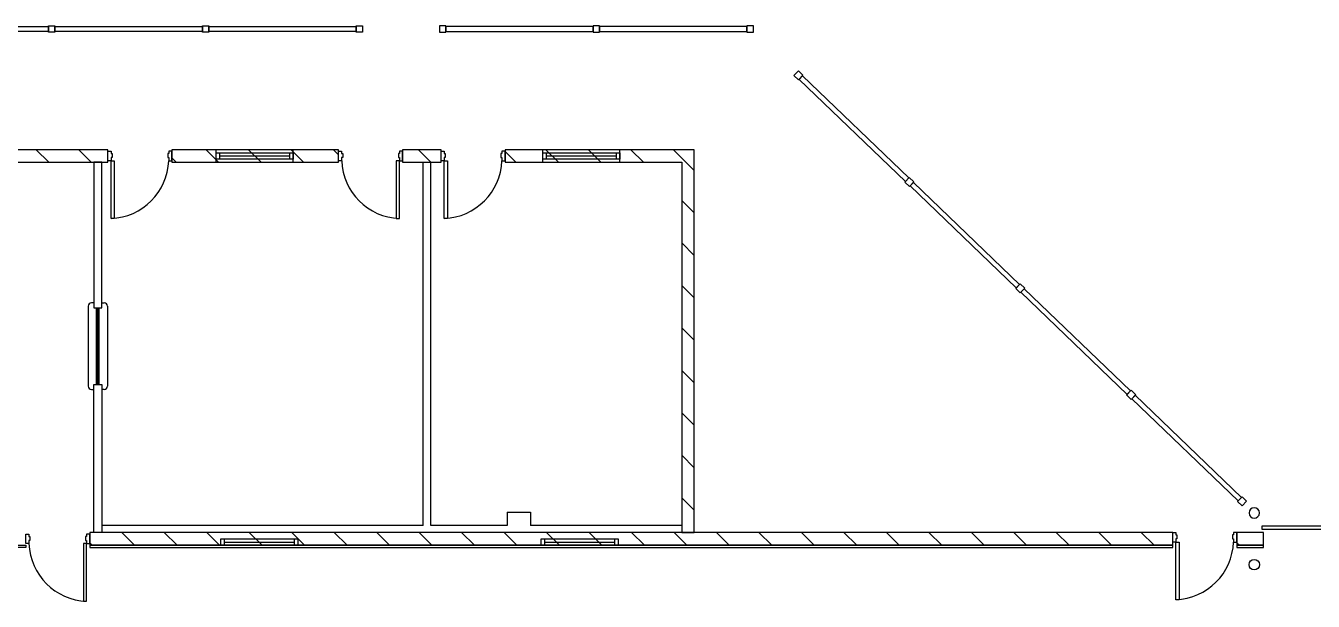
# Model space of a CAD drawing. Header units: inches. Extents: x -233729 to 737493, y -275239 to 196021.
# Drawn here: x 375646 to 396060, y -225188 to -216057 of the extents above; entities that cross this region are included whole.
import ezdxf

# ---------------------------------------------------------------- set-up
doc = ezdxf.new("R2010")
doc.units = ezdxf.units.IN
doc.header["$MEASUREMENT"] = 0
for name, color, linetype in [('_FL_FAC_OFFICES', 252, 'Continuous'), ('_FL_FAC_SAFETY', 2, 'Continuous'), ('_FL_FAC_WALLS', 252, 'Continuous')]:
    doc.layers.add(name, color=color, linetype=linetype)
pattern_1 = [(135, (830121.37, -942416.37), (-336.7596, -336.7596), [])]

# ---------------------------------------------------------------- blocks, each defined once
blk = doc.blocks.new('*U161')
at = {"color": 0}
for points in [[(1266, 896), (1317, 896), (1317, 947), (1165, 947), (1165, 896), (1203, 896), (1203, 880), (1266, 880)], [(1317, -19), (1317, 32), (2232, 32), (2232, -19)], [(1266, -19), (1317, -19), (1317, -69), (1165, -69), (1165, -19), (1203, -19), (1203, -3), (1266, -3)]]:
    blk.add_lwpolyline(points, close=True, dxfattribs=at)
blk.add_arc((1281, -55), 951, 2.1901, 87.8099, dxfattribs=at)
blk = doc.blocks.new('*U162')
at = {"color": 0}
for points in [[(1266, 896), (1317, 896), (1317, 947), (1165, 947), (1165, 896), (1203, 896), (1203, 880), (1266, 880)], [(1317, 896), (1317, 845), (2232, 845), (2232, 896)], [(1266, -19), (1317, -19), (1317, -69), (1165, -69), (1165, -19), (1203, -19), (1203, -3), (1266, -3)]]:
    blk.add_lwpolyline(points, close=True, dxfattribs=at)
blk.add_arc((1281, 932), 951, 272.1901, 357.8099, dxfattribs=at)
blk = doc.blocks.new('Safety Ballard')
at = {"color": 0}
blk.add_circle((0, 0), 82.5, dxfattribs=at)
blk = doc.blocks.new('Safety Rail_Logistics')
at = {"color": 0}
for points in [[(-51, -102), (51, -102), (51, 0), (-51, 0)], [(2388, -102), (2489, -102), (2489, 0), (2388, 0)], [(4826, -102), (4928, -102), (4928, 0), (4826, 0)], [(7264, -102), (7366, -102), (7366, 0), (7264, 0)], [(9703, -102), (9804, -102), (9804, 0), (9703, 0)], [(12141, -102), (12243, -102), (12243, 0), (12141, 0)], [(13259, -102), (13157, -102), (13157, 0), (13259, 0)], [(15697, -102), (15596, -102), (15596, 0), (15697, 0)], [(18136, -102), (18034, -102), (18034, 0), (18136, 0)], [(20574, -102), (20472, -102), (20472, 0), (20574, 0)], [(21793, -102), (21895, -102), (21895, 0), (21793, 0)], [(24232, -102), (24333, -102), (24333, 0), (24232, 0)], [(26670, -102), (26772, -102), (26772, 0), (26670, 0)], [(51, -13), (51, -89), (2388, -89), (2388, -13)], [(2489, -13), (2489, -89), (4826, -89), (4826, -13)], [(4928, -13), (4928, -89), (7264, -89), (7264, -13)], [(7366, -13), (7366, -89), (9703, -89), (9703, -13)], [(9804, -13), (9804, -89), (12141, -89), (12141, -13)], [(15596, -13), (15596, -89), (13259, -89), (13259, -13)], [(18034, -13), (18034, -89), (15697, -89), (15697, -13)], [(20472, -13), (20472, -89), (18136, -89), (18136, -13)], [(21895, -13), (21895, -89), (24232, -89), (24232, -13)], [(24333, -13), (24333, -89), (26670, -89), (26670, -13)], [(27414, -789), (27487, -860), (27558, -786), (27485, -716)], [(27549, -796), (27496, -851), (29181, -2469), (29234, -2414)], [(-2302, -1000), (-2207, -963), (-2244, -868), (-2339, -905)], [(29173, -2479), (29246, -2549), (29316, -2476), (29243, -2405)], [(29308, -2485), (29255, -2540), (30940, -4159), (30993, -4104)], [(30931, -4168), (31004, -4238), (31075, -4165), (31002, -4094)], [(31066, -4174), (31013, -4229), (32698, -5848), (32751, -5793)], [(32690, -5857), (32763, -5927), (32833, -5854), (32760, -5784)], [(32825, -5863), (32772, -5918), (34457, -7537), (34510, -7482)], [(34448, -7546), (34521, -7617), (34592, -7543), (34519, -7473)]]:
    blk.add_lwpolyline(points, close=True, dxfattribs=at)
blk.add_lwpolyline([(-51, -30), (-2239, -880), (-2212, -951), (-26, -102)], dxfattribs=at)
blk = doc.blocks.new('FL_Building')
at = {"transparency": 33554687}
h = blk.add_hatch(dxfattribs=at)
h.set_pattern_fill('ANSI31', color=8, scale=150, angle=90)
h.set_pattern_definition(pattern_1)
h.paths.add_polyline_path([(2282173, -308579), (2282173, -308376), (2281748, -308376), (2281748, -308579)])
h.paths.add_polyline_path([(2280732, -308579), (2280732, -308376), (2263562, -308376), (2263562, -308579)])
at = {"layer": '_FL_FAC_OFFICES', "transparency": 33554687}
h = blk.add_hatch(dxfattribs=at)
h.set_pattern_fill('ANSI31', color=8, scale=150, angle=90)
h.set_pattern_definition(pattern_1)
h.paths.add_polyline_path([(2260596, -302305), (2260596, -302502), (2263847, -302502), (2263847, -302305)])
h = blk.add_hatch(dxfattribs=at)
h.set_pattern_fill('ANSI31', color=8, scale=150, angle=90)
h.set_pattern_definition(pattern_1)
h.paths.add_polyline_path([(2264863, -302305), (2264863, -302502), (2267505, -302502), (2267505, -302305)])
h = blk.add_hatch(dxfattribs=at)
h.set_pattern_fill('ANSI31', color=8, scale=150, angle=90)
h.set_pattern_definition(pattern_1)
h.paths.add_polyline_path([(2268521, -302305), (2268521, -302502), (2269131, -302502), (2269131, -302305)])
h = blk.add_hatch(dxfattribs=at)
h.set_pattern_fill('ANSI31', color=8, scale=150, angle=90)
h.set_pattern_definition(pattern_1)
h.paths.add_polyline_path([(2272947, -302305), (2270147, -302305), (2270147, -302502), (2272947, -302502), (2272947, -308376), (2273144, -308376), (2273144, -302305)])
at = {"color": 0}
for p, q in [((2265641, -308477), (2266860, -308477)), ((2265641, -308579), (2265641, -308477)), ((2265641, -308477), (2265692, -308477)), ((2265641, -308477), (2266860, -308477)), ((2265641, -308477), (2265692, -308477)), ((2265641, -308579), (2265641, -308477)), ((2266860, -308579), (2265641, -308579)), ((2265692, -308579), (2265641, -308579)), ((2266860, -308579), (2265641, -308579)), ((2265692, -308579), (2265641, -308579)), ((2265641, -308617), (2266860, -308617)), ((2265641, -308617), (2266860, -308617)), ((2265692, -308477), (2265692, -308579)), ((2265692, -308477), (2265692, -308579)), ((2265692, -308528), (2266809, -308528)), ((2265692, -308528), (2266809, -308528)), ((2266809, -308579), (2266809, -308477)), ((2266809, -308477), (2266860, -308477)), ((2266809, -308477), (2266860, -308477)), ((2266809, -308579), (2266809, -308477)), ((2266860, -308579), (2266809, -308579)), ((2266860, -308579), (2266809, -308579)), ((2266860, -308477), (2266860, -308579)), ((2266860, -308477), (2266860, -308579)), ((2270721, -308477), (2270772, -308477)), ((2270721, -308579), (2270721, -308477)), ((2270721, -308477), (2271940, -308477)), ((2270772, -308579), (2270721, -308579)), ((2271940, -308579), (2270721, -308579)), ((2270721, -308617), (2271940, -308617)), ((2270772, -308477), (2270772, -308579)), ((2270772, -308528), (2271889, -308528)), ((2271889, -308579), (2271889, -308477)), ((2271889, -308477), (2271940, -308477)), ((2271889, -308477), (2271940, -308477)), ((2271889, -308579), (2271889, -308477)), ((2271940, -308579), (2271889, -308579)), ((2271940, -308579), (2271889, -308579)), ((2271940, -308477), (2271940, -308579)), ((2271940, -308477), (2271940, -308579))]:
    blk.add_line(p, q, dxfattribs=at)
for points in [[(2280732, -308579), (2280732, -308376), (2263562, -308376), (2263562, -308579)], [(2282173, -308579), (2282173, -308376), (2281748, -308376), (2281748, -308579)], [(2282148, -308274), (2282148, -308325), (2285856, -308325), (2285856, -308274)], [(2242638, -308617), (2242638, -308579), (2262546, -308579), (2262546, -308617)], [(2280732, -308617), (2280732, -308579), (2263562, -308579), (2263562, -308617)], [(2282173, -308617), (2282173, -308579), (2281748, -308579), (2281748, -308617)]]:
    blk.add_lwpolyline(points, close=True, dxfattribs=at)
at = {"layer": '_FL_FAC_OFFICES', "color": 0}
for p, q in [((2265565, -302500), (2265565, -302307)), ((2266784, -302307), (2265565, -302307)), ((2266784, -302307), (2265565, -302307)), ((2265565, -302500), (2265565, -302307)), ((2266784, -302500), (2266784, -302307)), ((2266784, -302500), (2266784, -302307)), ((2271966, -302307), (2270746, -302307)), ((2270746, -302500), (2270746, -302307)), ((2270746, -302500), (2270746, -302307)), ((2271966, -302500), (2271966, -302307)), ((2271966, -302500), (2271966, -302307)), ((2265565, -302353), (2266784, -302353)), ((2265565, -302454), (2265565, -302353)), ((2265565, -302353), (2265616, -302353)), ((2265565, -302353), (2266784, -302353)), ((2265565, -302353), (2265616, -302353)), ((2265565, -302454), (2265565, -302353)), ((2266784, -302454), (2265565, -302454)), ((2265616, -302454), (2265565, -302454)), ((2266784, -302454), (2265565, -302454)), ((2265616, -302454), (2265565, -302454)), ((2265565, -302500), (2266784, -302500)), ((2265565, -302500), (2266784, -302500)), ((2265616, -302353), (2265616, -302454)), ((2265616, -302353), (2265616, -302454)), ((2265616, -302403), (2266733, -302403)), ((2265616, -302403), (2266733, -302403)), ((2266733, -302454), (2266733, -302353)), ((2266733, -302353), (2266784, -302353)), ((2266733, -302353), (2266784, -302353)), ((2266733, -302454), (2266733, -302353)), ((2266784, -302454), (2266733, -302454)), ((2266784, -302454), (2266733, -302454)), ((2266784, -302353), (2266784, -302454)), ((2266784, -302353), (2266784, -302454)), ((2268845, -308268), (2268845, -302502)), ((2268968, -308268), (2268968, -302502)), ((2270746, -302353), (2271966, -302353)), ((2270746, -302454), (2270746, -302353)), ((2270746, -302353), (2270797, -302353)), ((2270746, -302353), (2270797, -302353)), ((2270746, -302454), (2270746, -302353)), ((2270746, -302353), (2271966, -302353)), ((2271966, -302454), (2270746, -302454)), ((2270797, -302454), (2270746, -302454)), ((2270797, -302454), (2270746, -302454)), ((2271966, -302454), (2270746, -302454)), ((2270746, -302500), (2271966, -302500)), ((2270746, -302500), (2271966, -302500)), ((2270797, -302353), (2270797, -302454)), ((2270797, -302353), (2270797, -302454)), ((2270797, -302403), (2271915, -302403)), ((2270797, -302403), (2271915, -302403)), ((2271915, -302454), (2271915, -302353)), ((2271915, -302353), (2271966, -302353)), ((2271915, -302353), (2271966, -302353)), ((2271915, -302454), (2271915, -302353)), ((2271966, -302454), (2271915, -302454)), ((2271966, -302454), (2271915, -302454)), ((2271966, -302353), (2271966, -302454)), ((2263536, -304785), (2263536, -306055)), ((2263627, -304734), (2263587, -304734)), ((2263750, -304734), (2263790, -304734)), ((2263841, -304785), (2263841, -306055)), ((2263670, -306029), (2263670, -304810)), ((2263679, -305536), (2263679, -304879)), ((2263689, -306029), (2263689, -304810)), ((2263708, -306029), (2263708, -304810)), ((2263698, -305974), (2263698, -305314)), ((2263587, -306106), (2263625, -306106)), ((2263790, -306106), (2263752, -306106)), ((2270181, -308055), (2270181, -308268)), ((2270181, -308055), (2270550, -308055)), ((2270550, -308055), (2270550, -308268)), ((2268845, -308268), (2263752, -308268)), ((2270181, -308268), (2268968, -308268)), ((2272940, -308268), (2270550, -308268))]:
    blk.add_line(p, q, dxfattribs=at)
for points in [[(2260596, -302305), (2260596, -302502), (2263847, -302502), (2263847, -302305)], [(2264863, -302305), (2264863, -302502), (2267505, -302502), (2267505, -302305)], [(2268521, -302305), (2268521, -302502), (2269131, -302502), (2269131, -302305)], [(2272947, -302305), (2270147, -302305), (2270147, -302502), (2272947, -302502), (2272947, -308376), (2273144, -308376), (2273144, -302305)], [(2263625, -304810), (2263752, -304810), (2263752, -302502), (2263625, -302502)], [(2263625, -306029), (2263752, -306029), (2263752, -308376), (2263625, -308376)]]:
    blk.add_lwpolyline(points, close=True, dxfattribs=at)
for centre, start, end in [((2263587, -304785), 90, 180), ((2263790, -304785), 0, 90), ((2263587, -306055), 180, 270), ((2263790, -306055), 270, 0)]:
    blk.add_arc(centre, 50.8, start, end, dxfattribs=at)
at = {"color": 0, "rotation": 270}
for name, p in [('*U162', (2262615, -307236)), ('*U161', (2280801, -307211))]:
    blk.add_blockref(name, p, dxfattribs=at)
at = {"layer": '_FL_FAC_OFFICES', "color": 0, "rotation": 270}
for name, p in [('*U161', (2263917, -301163)), ('*U162', (2267574, -301163)), ('*U161', (2269200, -301163))]:
    blk.add_blockref(name, p, dxfattribs=at)
at = {"layer": '_FL_FAC_SAFETY'}
for name, p in [('Safety Rail_Logistics', (2247312, -300337)), ('Safety Ballard', (2282025, -308887))]:
    blk.add_blockref(name, p, dxfattribs=at)
at = {"layer": '_FL_FAC_SAFETY', "xscale": -1, "rotation": 180}
blk.add_blockref('Safety Ballard', (2282025, -308067), dxfattribs=at)
blk = doc.blocks.new('A$C667968a6')
at = {"layer": '_FL_FAC_WALLS', "linetype": 'Continuous', "lineweight": -3}
blk.add_blockref('FL_Building', (-2249814, 156686), dxfattribs=at)

msp = doc.modelspace()

# ---------------------------------------------------------------- block references
msp.add_blockref('A$C667968a6', (362913.6874, -72406.61113, -162219.4368))

doc.saveas('drawing.dxf')
